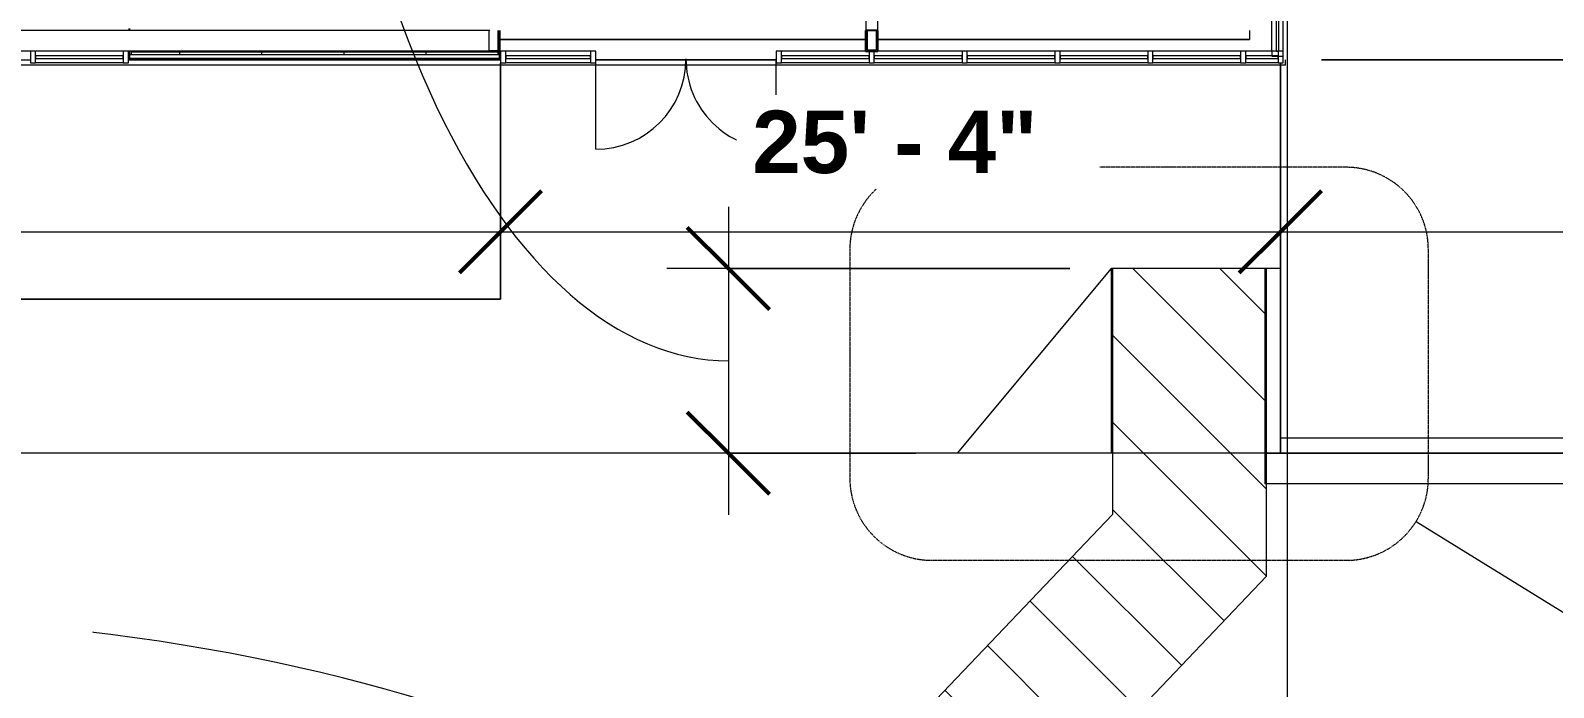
# Model space of a CAD drawing. Header units: inches. Extents: x 20001 to 27263, y -26025 to -18997.
# Drawn here: x 25798 to 26391, y -23043 to -22787 of the extents above; entities that cross this region are included whole.
import ezdxf

# ---------------------------------------------------------------- set-up
doc = ezdxf.new("R2010")
doc.units = ezdxf.units.IN
doc.header["$MEASUREMENT"] = 0
doc.linetypes.add('Dash Dot 3_16_', pattern=[0.3125, 0.1875, -0.0625, 0, -0.0625])
doc.linetypes.add('Hidden', pattern=[0.28125, 0.1875, -0.09375])
for name, color, linetype, lineweight in [('A-ANNO-DIMS', 211, 'Continuous', 9), ('A-ANNO-DIMS-256', 211, 'Continuous', 9), ('A-ANNO-SYMB', 150, 'Continuous', 9), ('A-DETL-GENF', 92, 'Continuous', 13), ('A-DOOR', 31, 'Continuous', 13), ('A-FLOR', 192, 'Continuous', 13), ('A-GLAZ-CURT', 52, 'Continuous', 13), ('A-GLAZ-CWMG', 51, 'Continuous', 13), ('A-PROP-SBCK', 71, 'Hidden', 13), ('A-SITE-ROAD', 130, 'Continuous', 13), ('A-SITE-SWLK', 140, 'Continuous', 13), ('A-WALL', 113, 'Continuous', 13), ('A-WALL-PATT', 111, 'Continuous', 25), ('C-TOPO', 7, 'Continuous', 13), ('Conc', 7, 'Continuous', 13), ('EOP-PR', 4, 'Continuous', 13), ('I-WALL', 2, 'Continuous', 13), ('L-SITE-WALL', 31, 'Continuous', 13), ('PAINT', 190, 'Continuous', 13), ('S-BEAM', 12, 'Continuous', 13)]:
    doc.layers.add(name, color=color, linetype=linetype, lineweight=lineweight)
doc.styles.add('Arial_B', font='arialbd.ttf', dxfattribs={"height": 24.354149})
doc.dimstyles.new('OD_Dimension_-_1_4__Tol_', dxfattribs={"dimscale": 12, "dimtxt": 24, "dimasz": 2.666667, "dimexe": 2, "dimexo": 1.333333, "dimgap": 1.333333, "dimtad": 1, "dimrnd": 0.25, "dimzin": 1, "dimdsep": 46, "dimlunit": 4, "dimtxsty": 'Arial_B', "dimblk1": 'OBLIQUE', "dimblk2": 'OBLIQUE', "dimsah": 1, "dimcen": 0.09, "dimdle": 2, "dimazin": 0, "dimtfac": 1, "dimtdec": 4, "dimtix": 1, "dimtmove": 1, "dimatfit": 3, "dimfxl": 1, "dimtvp": 1, "dimtfill": 1, "dimfrac": 2, "dimtolj": 1, "dimtzin": 0, "dimlwd": 13, "dimlwe": 13, "dimarcsym": 2})
doc.dimstyles.new('OD_Dimension_-_1_4__Tol__1', dxfattribs={"dimscale": 12, "dimtxt": 24, "dimasz": 2.666667, "dimexe": 2, "dimexo": 1.333333, "dimgap": 1.333333, "dimtad": 1, "dimrnd": 0.25, "dimzin": 1, "dimdsep": 46, "dimlunit": 4, "dimtxsty": 'Arial_B', "dimblk1": 'OBLIQUE', "dimblk2": 'OBLIQUE', "dimsah": 1, "dimcen": 0.09, "dimdle": 2, "dimazin": 0, "dimtfac": 1, "dimtdec": 4, "dimtix": 1, "dimtmove": 0, "dimatfit": 3, "dimfxl": 1, "dimtvp": 1, "dimtfill": 1, "dimfrac": 2, "dimtolj": 1, "dimtzin": 0, "dimlwd": 13, "dimlwe": 13, "dimarcsym": 2})

# ---------------------------------------------------------------- blocks, each defined once
blk = doc.blocks.new('Struct_Xcel_Sports Complex_rvt-1-Site Plan - Phase 1')
at = {"layer": 'A-FLOR', "color": 7}
for p, q in [((26272.89, -22787.3), (26272.89, -22790.8)), ((26123.27, -22790.8), (25980.77, -22790.8)), ((26272.89, -22790.8), (26128.02, -22790.8))]:
    blk.add_line(p, q, dxfattribs=at)
at = {"layer": 'L-SITE-WALL', "color": 7}
for p, q in [((25980.77, -22790.8), (26123.27, -22790.8)), ((26128.02, -22790.8), (26272.89, -22790.8)), ((25981.02, -22798.8), (25836.02, -22798.8)), ((26088.45, -22798.8), (26018.08, -22798.8))]:
    blk.add_line(p, q, dxfattribs=at)
blk = doc.blocks.new('System Panel - INSULATED LOW-E GLAZING _SEE ELEVATIONS FOR U-FACTOR_ SHGC_ _ LT_-1142345-Site Plan - Phase 1')
at = {"layer": 'A-GLAZ-CURT', "lineweight": 9}
for p, q in [((16.53125, 1.25), (-16.53125, 1.25)), ((-16.53125, 1.25), (-16.53125, 0.25)), ((-16.53125, 0.25), (16.53125, 0.25)), ((16.53125, 0.25), (16.53125, 1.25))]:
    blk.add_line(p, q, dxfattribs=at)
at = {"layer": 'A-GLAZ-CURT'}
for p, q in [((-16.53125, 0.25), (-16.53125, 1.25)), ((16.53125, 1.25), (-16.53125, 1.25)), ((-16.53125, 0.25), (16.53125, 0.25)), ((16.53125, 1.25), (16.53125, 0.25))]:
    blk.add_line(p, q, dxfattribs=at)
blk = doc.blocks.new('Door_Single_Storefront - one-1371400-Site Plan - Phase 1')
at = {"layer": 'A-DOOR'}
blk.add_line((-17.59375, -35.1875), (-17.59375, 0), dxfattribs=at)
blk.add_arc((-17.59375, 0), 35.1875, 270, 0, dxfattribs=at)
blk = doc.blocks.new('Door_Single_Storefront - one-1371401-Site Plan - Phase 1')
at = {"layer": 'A-DOOR'}
blk.add_line((-17.59375, 35.1875), (-17.59375, 0), dxfattribs=at)
blk.add_arc((-17.59375, 0), 35.1875, 360, 90, dxfattribs=at)
blk = doc.blocks.new('System Panel - INSULATED LOW-E GLAZING _SEE ELEVATIONS FOR U-FACTOR_ SHGC_ _ LT_-827454-Site Plan - Phase 1')
at = {"layer": 'A-GLAZ-CURT', "lineweight": 9}
for p, q in [((17.09375, 1.25), (-17.09375, 1.25)), ((-17.09375, 1.25), (-17.09375, 0.25)), ((-17.09375, 0.25), (17.09375, 0.25)), ((17.09375, 0.25), (17.09375, 1.25))]:
    blk.add_line(p, q, dxfattribs=at)
at = {"layer": 'A-GLAZ-CURT'}
for p, q in [((-17.09375, 0.25), (-17.09375, 1.25)), ((17.09375, 1.25), (-17.09375, 1.25)), ((-17.09375, 0.25), (17.09375, 0.25)), ((17.09375, 1.25), (17.09375, 0.25))]:
    blk.add_line(p, q, dxfattribs=at)
blk = doc.blocks.new('Rectangular Mullion - Exterior 2_ x 4_5_-1305154-Site Plan - Phase 1')
at = {"layer": 'A-GLAZ-CWMG'}
for p, q in [((26016.08, -22795.43), (25983.02, -22795.43)), ((26016.08, -22799.93), (25983.02, -22799.93))]:
    blk.add_line(p, q, dxfattribs=at)
blk = doc.blocks.new('Rectangular Mullion - Exterior 2_ x 4_5_-1305160-Site Plan - Phase 1')
at = {"layer": 'A-GLAZ-CWMG'}
for p, q in [((26123.27, -22795.43), (26090.45, -22795.43)), ((26124.64, -22799.93), (26090.45, -22799.93))]:
    blk.add_line(p, q, dxfattribs=at)
blk = doc.blocks.new('Rectangular Mullion - Exterior 2_ x 4_5_-1135280-Site Plan - Phase 1')
at = {"layer": 'A-GLAZ-CWMG'}
for p, q in [((26160.83, -22795.43), (26128.02, -22795.43)), ((26160.83, -22799.93), (26126.64, -22799.93))]:
    blk.add_line(p, q, dxfattribs=at)
blk = doc.blocks.new('Rectangular Mullion - Exterior 2_ x 4_5_-V12-Site Plan - Phase 1')
at = {"layer": 'A-GLAZ-CWMG'}
for p, q in [((26197.02, -22795.43), (26162.83, -22795.43)), ((26197.02, -22799.93), (26162.83, -22799.93))]:
    blk.add_line(p, q, dxfattribs=at)
blk = doc.blocks.new('Rectangular Mullion - Exterior 2_ x 4_5_-1142350-Site Plan - Phase 1')
at = {"layer": 'A-GLAZ-CWMG'}
for p, q in [((-2, 1.5), (0, 1.5)), ((-2, -3), (-2, 1.5)), ((0, 1.5), (0, -3)), ((0, -3), (-2, -3))]:
    blk.add_line(p, q, dxfattribs=at)
blk = doc.blocks.new('Rectangular Mullion - Exterior 2_ x 4_5_-1142353-Site Plan - Phase 1')
at = {"layer": 'A-GLAZ-CWMG'}
for p, q in [((0, 1.5), (-2, 1.5)), ((-2, 1.5), (-2, -3)), ((0, -3), (0, 1.5)), ((-2, -3), (0, -3))]:
    blk.add_line(p, q, dxfattribs=at)
blk = doc.blocks.new('Rectangular Mullion - Exterior 2_ x 4_5_-1142343-Site Plan - Phase 1')
at = {"layer": 'A-GLAZ-CWMG'}
for p, q in [((-1, 1.5), (1, 1.5)), ((-1, -3), (-1, 1.5)), ((1, 1.5), (1, -3)), ((1, -3), (-1, -3))]:
    blk.add_line(p, q, dxfattribs=at)
blk = doc.blocks.new('System Panel - INSULATED LOW-E GLAZING _SEE ELEVATIONS FOR U-FACTOR_ SHGC_ _ LT_-1274973-Site Plan - Phase 1')
at = {"layer": 'A-GLAZ-CURT', "lineweight": 9}
for p, q in [((6.31, 1.25), (-6.31, 1.25)), ((-6.31, 1.25), (-6.31, 0.25)), ((-6.31, 0.25), (6.31, 0.25)), ((6.31, 0.25), (6.31, 1.25))]:
    blk.add_line(p, q, dxfattribs=at)
at = {"layer": 'A-GLAZ-CURT'}
for p, q in [((-6.31, 0.25), (-6.31, 1.25)), ((3.81, 1.25), (-6.31, 1.25)), ((-6.31, 0.25), (6.31, 0.25)), ((6.31, 1.06), (6.31, 0.25))]:
    blk.add_line(p, q, dxfattribs=at)
blk = doc.blocks.new('Rectangular Mullion - Exterior 2_ x 4_5_-1274971-Site Plan - Phase 1')
at = {"layer": 'A-GLAZ-CWMG'}
for p, q in [((26281.52, -22795.43), (26271.39, -22795.43)), ((26284.02, -22799.93), (26271.39, -22799.93))]:
    blk.add_line(p, q, dxfattribs=at)
blk = doc.blocks.new('System Panel - INSULATED LOW-E GLAZING _SEE ELEVATIONS FOR U-FACTOR_ SHGC_ _ LT_-827433-Site Plan - Phase 1')
at = {"layer": 'A-GLAZ-CURT', "lineweight": 9}
for p, q in [((17.09375, -0.25), (-17.09375, -0.25)), ((-17.09375, -0.25), (-17.09375, -1.25)), ((-17.09375, -1.25), (17.09375, -1.25)), ((17.09375, -1.25), (17.09375, -0.25))]:
    blk.add_line(p, q, dxfattribs=at)
at = {"layer": 'A-GLAZ-CURT'}
for p, q in [((-17.09375, -1.25), (-17.09375, -0.25)), ((17.09375, -0.25), (-17.09375, -0.25)), ((-17.09375, -1.25), (17.09375, -1.25)), ((17.09375, -0.25), (17.09375, -1.25))]:
    blk.add_line(p, q, dxfattribs=at)
blk = doc.blocks.new('Rectangular Mullion - Exterior 2_ x 4_5_-V13-Site Plan - Phase 1')
at = {"layer": 'A-GLAZ-CWMG'}
for p, q in [((26281.52, -22795.37), (26281.52, -22761.18)), ((26286.02, -22795.37), (26286.02, -22761.18))]:
    blk.add_line(p, q, dxfattribs=at)
blk = doc.blocks.new('Rectangular Mullion - Exterior 2_ x 4_5_-1115231-Site Plan - Phase 1')
at = {"layer": 'A-GLAZ-CWMG'}
for p, q in [((-1, 3), (1, 3)), ((-1, -1.5), (-1, 3)), ((1, 3), (1, -1.5)), ((1, -1.5), (-1, -1.5))]:
    blk.add_line(p, q, dxfattribs=at)
blk = doc.blocks.new('Rectangular Mullion - Exterior 2_ x 4_5_-1135311-Site Plan - Phase 1')
at = {"layer": 'A-GLAZ-CWMG'}
for p, q in [((26123.39, -22752.24), (26123.39, -22787.3)), ((26127.89, -22752.24), (26127.89, -22787.3))]:
    blk.add_line(p, q, dxfattribs=at)
blk = doc.blocks.new('Rectangular Mullion - Exterior 2_ x 4_5_-1142359-Site Plan - Phase 1')
at = {"layer": 'A-GLAZ-CWMG'}
for p, q in [((-2, 1.5), (0, 1.5)), ((-2, -3), (-2, 1.5)), ((0, 1.5), (0, -3)), ((0, -3), (-2, -3))]:
    blk.add_line(p, q, dxfattribs=at)
blk = doc.blocks.new('Girt_C - 8_D-1405500-Site Plan - Phase 1')
at = {"layer": 'S-BEAM'}
for p, q in [((25976.39, -22787.3), (25683.02, -22787.3)), ((25976.39, -22787.3), (25976.39, -22787.49)), ((25976.39, -22787.49), (25976.39, -22795.12)), ((25683.02, -22795.3), (25976.39, -22795.3)), ((25976.39, -22795.12), (25976.39, -22795.3))]:
    blk.add_line(p, q, dxfattribs=at)
blk = doc.blocks.new('Rectangular Mullion - Exterior 2_ x 4_5_-1060760-Site Plan - Phase 1')
at = {"layer": 'A-GLAZ-CWMG'}
for p, q in [((25834.02, -22795.43), (25799.83, -22795.43)), ((25834.02, -22799.93), (25799.83, -22799.93))]:
    blk.add_line(p, q, dxfattribs=at)
blk = doc.blocks.new('DIMBLOCK3-Site Plan - Phase 1')
at = {"layer": 'A-ANNO-DIMS-256', "lineweight": 13}
for p, q in [((26050.52, -23224.07), (26050.52, -23160.65)), ((26182.52, -23260.07), (26182.52, -23160.65)), ((26050.52, -23184.65), (26206.52, -23184.65)), ((26050.52, -23184.65), (26050.52, -23224.07)), ((26182.52, -23184.65), (26182.52, -23260.07))]:
    blk.add_line(p, q, dxfattribs=at)
at = {"layer": 'A-ANNO-DIMS-256', "lineweight": 50}
for p, q in [((26050.52, -23184.65), (26066.52, -23168.65)), ((26182.52, -23184.65), (26198.52, -23168.65)), ((26050.52, -23184.65), (26034.52, -23200.65)), ((26182.52, -23184.65), (26166.52, -23200.65))]:
    blk.add_line(p, q, dxfattribs=at)
at = {"layer": 'A-ANNO-DIMS-256', "lineweight": 13}
blk.add_ellipse((25707.25, -23184.65), major_axis=(409.27, 0), ratio=0.414213, start_param=0, end_param=1.570796, dxfattribs=at)
at = {"layer": 'A-ANNO-DIMS-256', "color": 0, "lineweight": 13, "insert": (25164.39, -23002.96), "char_height": 24.3541, "width": 651.4286, "attachment_point": 1, "line_spacing_factor": 0.938532, "style": 'Arial_B', "bg_fill": 3, "box_fill_scale": 1.25, "bg_fill_color": 0, "bg_fill_transparency": 0}
blk.add_mtext('11\' - 0" (VAN ACCESSIBLE STALL)', dxfattribs=at)
blk = doc.blocks.new('_Oblique')
at = {"color": 0, "linetype": 'ByBlock', "lineweight": -2}
blk.add_line((-0.5, -0.5), (0.5, 0.5), dxfattribs=at)
blk = doc.blocks.new('DIMBLOCK53-Site Plan - Phase 1')
at = {"layer": 'A-ANNO-DIMS-256', "lineweight": 13}
for p, q in [((26069.78, -22856.07), (26069.78, -22976.07)), ((26202.89, -22880.07), (26045.78, -22880.07)), ((26069.78, -22880.07), (26202.89, -22880.07)), ((26142.89, -22952.07), (26045.78, -22952.07)), ((26069.78, -22952.07), (26142.89, -22952.07))]:
    blk.add_line(p, q, dxfattribs=at)
at = {"layer": 'A-ANNO-DIMS-256', "lineweight": 50}
for p, q in [((26069.78, -22880.07), (26053.78, -22864.07)), ((26069.78, -22880.07), (26085.78, -22896.07)), ((26069.78, -22952.07), (26053.78, -22936.07)), ((26069.78, -22952.07), (26085.78, -22968.07))]:
    blk.add_line(p, q, dxfattribs=at)
at = {"layer": 'A-ANNO-DIMS-256', "lineweight": 13}
blk.add_ellipse((26069.78, -22577.07), major_axis=(0, 339), ratio=0.47483, start_param=1.570796, end_param=3.141593, dxfattribs=at)
at = {"layer": 'A-ANNO-DIMS-256', "color": 0, "lineweight": 13, "insert": (25915.7, -22690.02), "char_height": 24.3541, "width": 378.5143, "attachment_point": 1, "rotation": 90, "line_spacing_factor": 0.938532, "style": 'Arial_B', "bg_fill": 3, "box_fill_scale": 1.25, "bg_fill_color": 0, "bg_fill_transparency": 0}
blk.add_mtext('(1:12 RAMP SLOPE)', dxfattribs=at)
at = {"layer": 'A-ANNO-DIMS-256', "color": 0, "lineweight": 13, "insert": (25877.6, -22577.07), "char_height": 24.354, "width": 107.4286, "attachment_point": 1, "rotation": 90, "line_spacing_factor": 0.938532, "style": 'Arial_B', "bg_fill": 3, "box_fill_scale": 1.25, "bg_fill_color": 0, "bg_fill_transparency": 0}
blk.add_mtext('6\' - 0"', dxfattribs=at)
blk = doc.blocks.new('DIMBLOCK73-Site Plan - Phase 1')
at = {"layer": 'A-ANNO-DIMS-256', "lineweight": 13}
for p, q in [((25981.02, -22820.43), (25981.02, -22889.77)), ((25981.02, -22865.77), (25981.02, -22820.43)), ((24244.02, -22859.15), (24244.02, -22889.77)), ((24244.02, -22865.77), (24244.02, -22859.15)), ((24244.02, -22865.77), (25981.02, -22865.77))]:
    blk.add_line(p, q, dxfattribs=at)
at = {"layer": 'A-ANNO-DIMS-256', "lineweight": 50}
for p, q in [((24244.02, -22865.77), (24260.02, -22849.77)), ((25981.02, -22865.77), (25997.02, -22849.77)), ((24244.02, -22865.77), (24228.02, -22881.77)), ((25981.02, -22865.77), (25965.02, -22881.77))]:
    blk.add_line(p, q, dxfattribs=at)
at = {"layer": 'A-ANNO-DIMS-256', "color": 0, "lineweight": 13, "insert": (25049.47, -22818.56), "char_height": 24.354, "width": 151.3143, "attachment_point": 1, "line_spacing_factor": 0.938532, "style": 'Arial_B', "bg_fill": 3, "box_fill_scale": 1.25, "bg_fill_color": 0, "bg_fill_transparency": 0}
blk.add_mtext('144\' - 9"', dxfattribs=at)
blk = doc.blocks.new('DIMBLOCK74-Site Plan - Phase 1')
at = {"layer": 'A-ANNO-DIMS-256', "lineweight": 13}
for p, q in [((25981.02, -22820.43), (25981.02, -22889.77)), ((25981.02, -22865.77), (25981.02, -22820.43)), ((26284.89, -22859.15), (26284.89, -22889.77)), ((26284.89, -22865.77), (26284.89, -22859.15)), ((25981.02, -22865.77), (26284.89, -22865.77))]:
    blk.add_line(p, q, dxfattribs=at)
at = {"layer": 'A-ANNO-DIMS-256', "lineweight": 50}
for p, q in [((25981.02, -22865.77), (25997.02, -22849.77)), ((26284.89, -22865.77), (26300.89, -22849.77)), ((25981.02, -22865.77), (25965.02, -22881.77)), ((26284.89, -22865.77), (26268.89, -22881.77))]:
    blk.add_line(p, q, dxfattribs=at)
at = {"layer": 'A-ANNO-DIMS-256', "color": 0, "lineweight": 13, "insert": (26079.05, -22818.56), "char_height": 24.354, "width": 129.3714, "attachment_point": 1, "line_spacing_factor": 0.938532, "style": 'Arial_B', "bg_fill": 3, "box_fill_scale": 1.25, "bg_fill_color": 0, "bg_fill_transparency": 0}
blk.add_mtext('25\' - 4"', dxfattribs=at)
blk = doc.blocks.new('DIMBLOCK75-Site Plan - Phase 1')
at = {"layer": 'A-ANNO-DIMS-256', "lineweight": 50}
for p, q in [((26284.89, -22865.77), (26300.89, -22849.77)), ((27007.52, -22865.77), (27023.52, -22849.77)), ((26284.89, -22865.77), (26268.89, -22881.77)), ((27007.52, -22865.77), (26991.52, -22881.77))]:
    blk.add_line(p, q, dxfattribs=at)
at = {"layer": 'A-ANNO-DIMS-256', "lineweight": 13}
for p, q in [((26284.89, -22859.15), (26284.89, -22889.77)), ((26284.89, -22865.77), (26284.89, -22859.15)), ((27007.52, -22859.15), (27007.52, -22889.77)), ((27007.52, -22865.77), (27007.52, -22859.15)), ((26284.89, -22865.77), (27031.52, -22865.77))]:
    blk.add_line(p, q, dxfattribs=at)
at = {"layer": 'A-ANNO-DIMS-256', "color": 0, "lineweight": 13, "insert": (26564.87, -22818.56), "char_height": 24.3541, "width": 195.2, "attachment_point": 1, "line_spacing_factor": 0.938532, "style": 'Arial_B', "bg_fill": 3, "box_fill_scale": 1.25, "bg_fill_color": 0, "bg_fill_transparency": 0}
blk.add_mtext('60\' - 2 3/4"', dxfattribs=at)
blk = doc.blocks.new('DIMBLOCK82-Site Plan - Phase 1')
at = {"layer": 'A-ANNO-DIMS-256', "lineweight": 50}
for p, q in [((27238.96, -21124.3), (27222.96, -21108.3)), ((27238.96, -21124.3), (27254.96, -21140.3)), ((27238.96, -22798.8), (27222.96, -22782.8)), ((27238.96, -22798.8), (27254.96, -22814.8))]:
    blk.add_line(p, q, dxfattribs=at)
at = {"layer": 'A-ANNO-DIMS-256', "lineweight": 13}
for p, q in [((26293.64, -21124.3), (27262.96, -21124.3)), ((27238.96, -21124.3), (26293.64, -21124.3)), ((27238.96, -22822.8), (27238.96, -21124.3)), ((26300.89, -22798.8), (27262.96, -22798.8)), ((27238.96, -22798.8), (26300.89, -22798.8))]:
    blk.add_line(p, q, dxfattribs=at)
at = {"layer": 'A-ANNO-DIMS-256', "color": 0, "lineweight": 13, "insert": (27191.75, -22052.03), "char_height": 24.3541, "width": 217.1429, "attachment_point": 1, "rotation": 90, "line_spacing_factor": 0.938532, "style": 'Arial_B', "bg_fill": 3, "box_fill_scale": 1.25, "bg_fill_color": 0, "bg_fill_transparency": 0}
blk.add_mtext('139\' - 6 1/2"', dxfattribs=at)

msp = doc.modelspace()

# ---------------------------------------------------------------- hatches: boundary and pattern name
at = {"layer": 'A-DETL-GENF', "lineweight": 9}
h = msp.add_hatch(dxfattribs=at)
h.set_pattern_fill('FP_33', color=39, style=0, pattern_type=2)
h.set_pattern_definition([(135, (3812.608, -45030.024), (-16.970563, -16.970563), [])])
h.paths.add_polyline_path([(26050.51523, -23672.06748), (26050.51523, -23240.06748), (26279.49063, -23000.06748), (26279.49063, -22880.06748), (26219.49384, -22880.06748), (26219.49384, -22976.03341), (25990.51523, -23216.03678), (25990.51523, -23672.06748)], flags=0)
at = {"layer": 'A-WALL-PATT', "lineweight": 9}
h = msp.add_hatch(dxfattribs=at)
h.set_pattern_fill('FP_10', color=256, style=0, pattern_type=2)
h.set_pattern_definition([(161.57, (1.28, 1.28), (-10.24040374, -0.00056827), [0, -72.858, 8.09, 0]), (18.43, (-1.28, 1.28), (-10.24040374, 0.00056827), [0, -72.858, 8.09, 0]), (108.43, (1.28, 1.28), (5.1184649, -25.6019259), [24.282, -56.666]), (71.57, (-1.28, 1.28), (5.1184649, 25.6019259), [24.282, -56.666])])
h.paths.add_polyline_path([(25976.39023, -22795.30281), (25980.01523, -22795.19344), (25980.01523, -22787.30281), (25976.39023, -22787.41219), (25976.39023, -22795.27769)], flags=0)
h = msp.add_hatch(dxfattribs=at)
h.set_pattern_fill('FP_12', color=256, style=0, pattern_type=2)
h.set_pattern_definition([(0, (0, 0), (40.96, 10.24), [3.379, -27.341, 3.379, -27.341, -163.84]), (0, (0, 0), (40.96, 10.24), [-61.44, 3.379, -58.061, 3.379, -27.341, -71.68]), (0, (0, 0), (40.96, 10.24), [-153.6, 3.379, -17.101, 3.379, -47.821]), (120, (15.36, 5.12), (-29.3481, 30.3524005), [3.379, -27.341, 3.379, -27.341, -163.84]), (120, (15.36, 5.12), (-29.3481, 30.3524005), [-61.44, 3.379, -58.061, 3.379, -27.341, -71.68]), (120, (15.36, 5.12), (-29.3481, 30.3524005), [-153.6, 3.379, -17.101, 3.379, -47.821]), (240, (20.48, 25.6), (-11.6119, -40.5924005), [3.379, -27.341, 3.379, -27.341, -163.84]), (240, (20.48, 25.6), (-11.6119, -40.5924005), [-61.44, 3.379, -58.061, 3.379, -27.341, -71.68]), (240, (20.48, 25.6), (-11.6119, -40.5924005), [-153.6, 3.379, -17.101, 3.379, -47.821])])
h.paths.add_polyline_path([(25852.38508, -22795.80281), (25980.01523, -22795.80281), (25980.01523, -22795.30281), (25837.01523, -22795.30281), (25837.01523, -22795.80281)], flags=0)
h = msp.add_hatch(dxfattribs=at)
h.set_pattern_fill('FP_13', color=256, style=0, pattern_type=2)
h.set_pattern_definition([(0, (0, 0), (0, 32), []), (90, (0, 0), (-32, 2e-15), [])])
h.paths.add_polyline_path([(25980.01523, -22796.80281), (25980.01523, -22795.80281), (25837.01523, -22795.80281), (25837.01523, -22796.80281), (25959.27575, -22796.80281)], flags=0)

# ---------------------------------------------------------------- linework, layer by layer
at = {"layer": 'A-ANNO-SYMB', "linetype": 'Dash Dot 3_16_'}
for p, q in [((26310.54433, -22840.651), (26149.11819, -22840.651)), ((26117.11819, -22872.651), (26117.11819, -22961.87033)), ((26342.54433, -22961.87033), (26342.54433, -22872.651)), ((26149.11819, -22993.87033), (26310.54433, -22993.87033))]:
    msp.add_line(p, q, dxfattribs=at)
at = {"layer": 'A-ANNO-SYMB'}
msp.add_line((26337.76858, -22978.68818), (26419.69606, -23029.29912), dxfattribs=at)
at = {"layer": 'A-ANNO-SYMB', "linetype": 'Dash Dot 3_16_'}
for centre, start, end in [((26149.11819, -22872.651), 90, 180), ((26310.54433, -22872.651), 0, 90), ((26149.11819, -22961.87033), 180, 270), ((26310.54433, -22961.87033), 270, 0)]:
    msp.add_arc(centre, 32, start, end, dxfattribs=at)
at = {"layer": 'A-PROP-SBCK'}
msp.add_line((26287.51523, -19438.18055), (26287.51523, -25779.86428), dxfattribs=at)
at = {"layer": 'A-SITE-ROAD'}
for p, q in [((26218.89344, -22880.06748), (26158.89344, -22952.06748)), ((26219.49384, -22880.06748), (26218.89344, -22880.06748)), ((26218.89344, -22880.06748), (26218.89344, -22952.06748)), ((26279.49063, -22880.06748), (26219.49384, -22880.06748)), ((26284.89023, -22880.06748), (26279.49063, -22880.06748)), ((26158.89344, -22952.06748), (23703.90309, -22952.06748)), ((26219.49384, -22952.06748), (26158.89344, -22952.06748)), ((26278.89023, -22952.06748), (26219.49384, -22952.06748))]:
    msp.add_line(p, q, dxfattribs=at)
at = {"layer": 'A-SITE-SWLK'}
for p, q in [((25981.01523, -22892.06748), (25981.01523, -22799.92781)), ((26284.89023, -22799.92781), (26284.89023, -22946.06748)), ((24244.01523, -22892.06748), (25981.01523, -22892.06748))]:
    msp.add_line(p, q, dxfattribs=at)
at = {"layer": 'A-WALL', "lineweight": 25}
for p, q in [((25836.26523, -22786.55281), (25836.26523, -22787.30281)), ((25980.76523, -22798.61531), (25980.76523, -22787.30281)), ((25836.26523, -22795.27769), (25836.26523, -22798.61531)), ((25836.26523, -22798.61531), (25980.76523, -22798.61531))]:
    msp.add_line(p, q, dxfattribs=at)
at = {"layer": 'A-WALL', "lineweight": 9}
for p, q in [((25976.89023, -22787.30281), (25976.39023, -22787.30281)), ((25980.01523, -22796.80281), (25980.01523, -22787.30281)), ((26123.89023, -22787.30281), (26123.89023, -22794.80281)), ((26127.39023, -22787.30281), (26127.39023, -22794.80281)), ((25837.01523, -22795.27769), (25837.01523, -22796.80281)), ((25980.01523, -22795.80281), (25837.01523, -22795.80281)), ((25980.01523, -22795.30281), (25976.39023, -22795.30281)), ((26123.89023, -22794.80281), (26127.39023, -22794.80281)), ((25980.76523, -22796.80281), (25836.26523, -22796.80281)), ((25980.76523, -22798.30281), (25836.26523, -22798.30281))]:
    msp.add_line(p, q, dxfattribs=at)
at = {"layer": 'C-TOPO'}
for p, q in [((26272.88965, -22787.30281), (26272.88965, -22790.80225)), ((26123.26523, -22790.80225), (25980.76523, -22790.80225)), ((26272.88965, -22790.80225), (26128.01523, -22790.80225)), ((25981.0166, -22892.06689), (25981.0166, -22799.92781)), ((25981.0166, -22799.92781), (25981.0166, -22892.06689)), ((26018.07773, -22798.80322), (26088.45273, -22798.80322)), ((26088.45273, -22798.80322), (26018.07773, -22798.80322)), ((26284.88965, -22799.92781), (26284.88965, -22952.06689)), ((26284.88965, -22952.06689), (26284.88965, -22799.92781)), ((24244.01514, -22892.06689), (25981.0166, -22892.06689)), ((25981.0166, -22892.06689), (24244.01514, -22892.06689)), ((26219.49384, -22952.06689), (23703.90381, -22952.06689)), ((26219.49384, -22952.06689), (23703.90381, -22952.06689)), ((26279.49063, -22952.06689), (26219.49384, -22952.06689)), ((26279.49063, -22952.06689), (26219.49384, -22952.06689)), ((26644.51465, -22952.06689), (26279.49063, -22952.06689)), ((26284.88965, -22952.06689), (26279.49063, -22952.06689)), ((26284.88965, -22952.06689), (26644.51465, -22952.06689))]:
    msp.add_line(p, q, dxfattribs=at)
at = {"layer": 'Conc'}
for p, q in [((26278.89023, -22880.06748), (26278.89023, -22964.06748)), ((26279.49063, -22964.06748), (26278.89023, -22964.06748)), ((26644.51523, -22964.06748), (26279.49063, -22964.06748))]:
    msp.add_line(p, q, dxfattribs=at)
at = {"layer": 'EOP-PR'}
for p, q in [((26284.89023, -22946.06748), (26644.51523, -22946.06748)), ((26278.89023, -22952.06748), (26279.49063, -22952.06748)), ((26279.49063, -22952.06748), (26644.51523, -22952.06748))]:
    msp.add_line(p, q, dxfattribs=at)
at = {"layer": 'I-WALL', "lineweight": 25}
for p, q in [((26128.01523, -22787.30281), (26123.26523, -22787.30281)), ((26123.26523, -22787.30281), (26123.26523, -22795.42781)), ((26128.01523, -22795.42781), (26128.01523, -22787.30281)), ((26123.26523, -22795.42781), (26128.01523, -22795.42781))]:
    msp.add_line(p, q, dxfattribs=at)
at = {"layer": 'L-SITE-WALL'}
for p, q in [((25244.36654, -22798.80281), (25797.82773, -22798.80281)), ((26286.89023, -22800.80281), (25244.38725, -22800.80281)), ((25836.01523, -22798.80281), (25981.01523, -22798.80281)), ((26018.07773, -22798.80281), (26088.45273, -22798.80281)), ((26286.89023, -22800.80281), (26286.89023, -22798.80281))]:
    msp.add_line(p, q, dxfattribs=at)
at = {"layer": 'PAINT'}
for p, q in [((26279.49063, -22880.06748), (26219.49384, -22880.06748)), ((26219.49384, -22880.06748), (26219.49384, -22976.03341)), ((26279.49063, -23000.06748), (26279.49063, -22880.06748)), ((26219.49384, -22976.03341), (25990.51523, -23216.03678)), ((26050.51523, -23240.06748), (26279.49063, -23000.06748))]:
    msp.add_line(p, q, dxfattribs=at)

# ---------------------------------------------------------------- block references
at = {"layer": 'A-DOOR'}
msp.add_blockref('Door_Single_Storefront - one-1371400-Site Plan - Phase 1', (26035.67148, -22798.42781), dxfattribs=at)
at = {"layer": 'A-DOOR', "rotation": 180}
msp.add_blockref('Door_Single_Storefront - one-1371401-Site Plan - Phase 1', (26070.85898, -22798.42781), dxfattribs=at)
at = {"layer": 'A-GLAZ-CURT', "rotation": 270}
msp.add_blockref('System Panel - INSULATED LOW-E GLAZING _SEE ELEVATIONS FOR U-FACTOR_ SHGC_ _ LT_-827433-Site Plan - Phase 1', (26284.51523, -22778.27156), dxfattribs=at)
at = {"layer": 'A-GLAZ-CURT'}
for name, p in [('System Panel - INSULATED LOW-E GLAZING _SEE ELEVATIONS FOR U-FACTOR_ SHGC_ _ LT_-827454-Site Plan - Phase 1', (25816.92148, -22798.42781)), ('System Panel - INSULATED LOW-E GLAZING _SEE ELEVATIONS FOR U-FACTOR_ SHGC_ _ LT_-1142345-Site Plan - Phase 1', (25999.54648, -22798.42781)), ('System Panel - INSULATED LOW-E GLAZING _SEE ELEVATIONS FOR U-FACTOR_ SHGC_ _ LT_-827454-Site Plan - Phase 1', (26107.54648, -22798.42781)), ('System Panel - INSULATED LOW-E GLAZING _SEE ELEVATIONS FOR U-FACTOR_ SHGC_ _ LT_-827454-Site Plan - Phase 1', (26143.73398, -22798.42781)), ('System Panel - INSULATED LOW-E GLAZING _SEE ELEVATIONS FOR U-FACTOR_ SHGC_ _ LT_-827454-Site Plan - Phase 1', (26179.92148, -22798.42781)), ('System Panel - INSULATED LOW-E GLAZING _SEE ELEVATIONS FOR U-FACTOR_ SHGC_ _ LT_-827454-Site Plan - Phase 1', (26216.10898, -22798.42781)), ('System Panel - INSULATED LOW-E GLAZING _SEE ELEVATIONS FOR U-FACTOR_ SHGC_ _ LT_-827454-Site Plan - Phase 1', (26252.29648, -22798.42781)), ('System Panel - INSULATED LOW-E GLAZING _SEE ELEVATIONS FOR U-FACTOR_ SHGC_ _ LT_-1274973-Site Plan - Phase 1', (26277.70273, -22798.42781))]:
    msp.add_blockref(name, p, dxfattribs=at)
at = {"layer": 'A-GLAZ-CWMG'}
for name, p in [('Rectangular Mullion - Exterior 2_ x 4_5_-1135311-Site Plan - Phase 1', (0, 0)), ('Rectangular Mullion - Exterior 2_ x 4_5_-V13-Site Plan - Phase 1', (0, 0)), ('Rectangular Mullion - Exterior 2_ x 4_5_-1060760-Site Plan - Phase 1', (0, 0)), ('Rectangular Mullion - Exterior 2_ x 4_5_-1305154-Site Plan - Phase 1', (0, 0)), ('Rectangular Mullion - Exterior 2_ x 4_5_-1305160-Site Plan - Phase 1', (0, 0)), ('Rectangular Mullion - Exterior 2_ x 4_5_-1135280-Site Plan - Phase 1', (0, 0)), ('Rectangular Mullion - Exterior 2_ x 4_5_-V12-Site Plan - Phase 1', (0, 0)), ('Rectangular Mullion - Exterior 2_ x 4_5_-V12-Site Plan - Phase 1', (36.1875, 0)), ('Rectangular Mullion - Exterior 2_ x 4_5_-V12-Site Plan - Phase 1', (72.375, 0)), ('Rectangular Mullion - Exterior 2_ x 4_5_-1274971-Site Plan - Phase 1', (0, 0))]:
    msp.add_blockref(name, p, dxfattribs=at)
at = {"layer": 'A-GLAZ-CWMG', "rotation": 180}
for p in [(25797.82773, -22798.42781), (25981.01523, -22798.42781)]:
    msp.add_blockref('Rectangular Mullion - Exterior 2_ x 4_5_-1142353-Site Plan - Phase 1', p, dxfattribs=at)
at = {"layer": 'A-GLAZ-CWMG', "extrusion": (0, 0, -1)}
for name, p, rotation in [('Rectangular Mullion - Exterior 2_ x 4_5_-1142359-Site Plan - Phase 1', (-25836.01523, -22798.42781), 180), ('Rectangular Mullion - Exterior 2_ x 4_5_-1142343-Site Plan - Phase 1', (-26017.07773, -22798.42781), 180), ('Rectangular Mullion - Exterior 2_ x 4_5_-1142343-Site Plan - Phase 1', (-26089.45273, -22798.42781), 180), ('Rectangular Mullion - Exterior 2_ x 4_5_-1142343-Site Plan - Phase 1', (-26125.64023, -22798.42781), 180), ('Rectangular Mullion - Exterior 2_ x 4_5_-1142343-Site Plan - Phase 1', (-26161.82773, -22798.42781), 180), ('Rectangular Mullion - Exterior 2_ x 4_5_-1142343-Site Plan - Phase 1', (-26198.01523, -22798.42781), 180), ('Rectangular Mullion - Exterior 2_ x 4_5_-1142343-Site Plan - Phase 1', (-26234.20273, -22798.42781), 180), ('Rectangular Mullion - Exterior 2_ x 4_5_-1142343-Site Plan - Phase 1', (-26270.39023, -22798.42781), 180), ('Rectangular Mullion - Exterior 2_ x 4_5_-1115231-Site Plan - Phase 1', (-26284.51523, -22796.36531), 270), ('Rectangular Mullion - Exterior 2_ x 4_5_-1142350-Site Plan - Phase 1', (-26286.01523, -22798.42781), 180)]:
    msp.add_blockref(name, p, dxfattribs=dict(at, rotation=rotation))
at = {"layer": 'S-BEAM'}
msp.add_blockref('Girt_C - 8_D-1405500-Site Plan - Phase 1', (0, 0), dxfattribs=at)

# ---------------------------------------------------------------- next in the draw order: dimensions: what is measured, and where the dimension line sits
at = {"layer": 'A-ANNO-DIMS', "lineweight": 13}
dim = msp.add_linear_dim(base=(26069.78387, -22952.06748), p1=(26218.89344, -22880.06748), p2=(26158.89344, -22952.06748), angle=90, text='<>\\X(1:12 RAMP SLOPE)', dimstyle='OD_Dimension_-_1_4__Tol_', override={"dimpost": '<>', "dimfxl": 93.722996}, dxfattribs=at)
dim.commit()
dim.dimension.update_dxf_attribs({"geometry": 'DIMBLOCK53-Site Plan - Phase 1', "text_midpoint": (25910.07678, -22577.06639), "dimtype": 160, "text_rotation": 90})
dim = msp.add_linear_dim(base=(26182.51523, -23184.64758), p1=(26050.51523, -23240.06748), p2=(26182.51523, -23276.06748), dimstyle='OD_Dimension_-_1_4__Tol_', override={"dimpost": '<>(VAN ACCESSIBLE STALL)', "dimfxl": 136.821051}, dxfattribs=at)
dim.commit()
dim.dimension.update_dxf_attribs({"geometry": 'DIMBLOCK3-Site Plan - Phase 1', "text_midpoint": (25490.10676, -23019.197), "dimtype": 160})

# ---------------------------------------------------------------- next in the draw order: block references
at = {"lineweight": 5}
msp.add_blockref('Struct_Xcel_Sports Complex_rvt-1-Site Plan - Phase 1', (0, 0), dxfattribs=at)

# ---------------------------------------------------------------- next in the draw order: dimensions: what is measured, and where the dimension line sits
at = {"layer": 'A-ANNO-DIMS', "lineweight": 13}
dim = msp.add_linear_dim(base=(25981.01523, -22865.77474), p1=(24244.01523, -22843.14732), p2=(25981.01523, -22804.42781), dimstyle='OD_Dimension_-_1_4__Tol__1', override={"dimpost": '<>', "dimfxl": 1737.431495}, dxfattribs=at)
dim.commit()
dim.dimension.update_dxf_attribs({"geometry": 'DIMBLOCK73-Site Plan - Phase 1', "text_midpoint": (25112.51523, -22837.33186)})

# ---------------------------------------------------------------- next in the draw order: dimensions: what is measured, and where the dimension line sits
dim = msp.add_linear_dim(base=(26284.8902253517, -22865.7747364549), p1=(25981.0152253517, -22804.4278103972), p2=(26284.8902253517, -22843.1473194569), dimstyle='OD_Dimension_-_1_4__Tol__1', override={"dimpost": '<>', "dimfxl": 306.331872}, dxfattribs=at)
dim.commit()
dim.dimension.update_dxf_attribs({"geometry": 'DIMBLOCK74-Site Plan - Phase 1', "text_midpoint": (26132.9527253517, -22837.3401658432)})

# ---------------------------------------------------------------- next in the draw order: dimensions: what is measured, and where the dimension line sits
dim = msp.add_linear_dim(base=(27007.5152253518, -22865.7747364549), p1=(26284.8902253517, -22843.1473194569), p2=(27007.5152253518, -22843.1473194569), dimstyle='OD_Dimension_-_1_4__Tol__1', override={"dimpost": '<>', "dimfxl": 722.625}, dxfattribs=at)
dim.commit()
dim.dimension.update_dxf_attribs({"geometry": 'DIMBLOCK75-Site Plan - Phase 1', "text_midpoint": (26646.2027253517, -22837.1823456417)})

# ---------------------------------------------------------------- next in the draw order: dimensions: what is measured, and where the dimension line sits
dim = msp.add_linear_dim(base=(27238.96275, -21124.30281), p1=(26284.89023, -22798.80281), p2=(26277.64023, -21124.30281), angle=90, dimstyle='OD_Dimension_-_1_4__Tol__1', override={"dimpost": '<>', "dimfxl": 1674.515695}, dxfattribs=at)
dim.commit()
dim.dimension.update_dxf_attribs({"geometry": 'DIMBLOCK82-Site Plan - Phase 1', "text_midpoint": (27210.36206, -21961.55281)})

doc.saveas('drawing.dxf')
